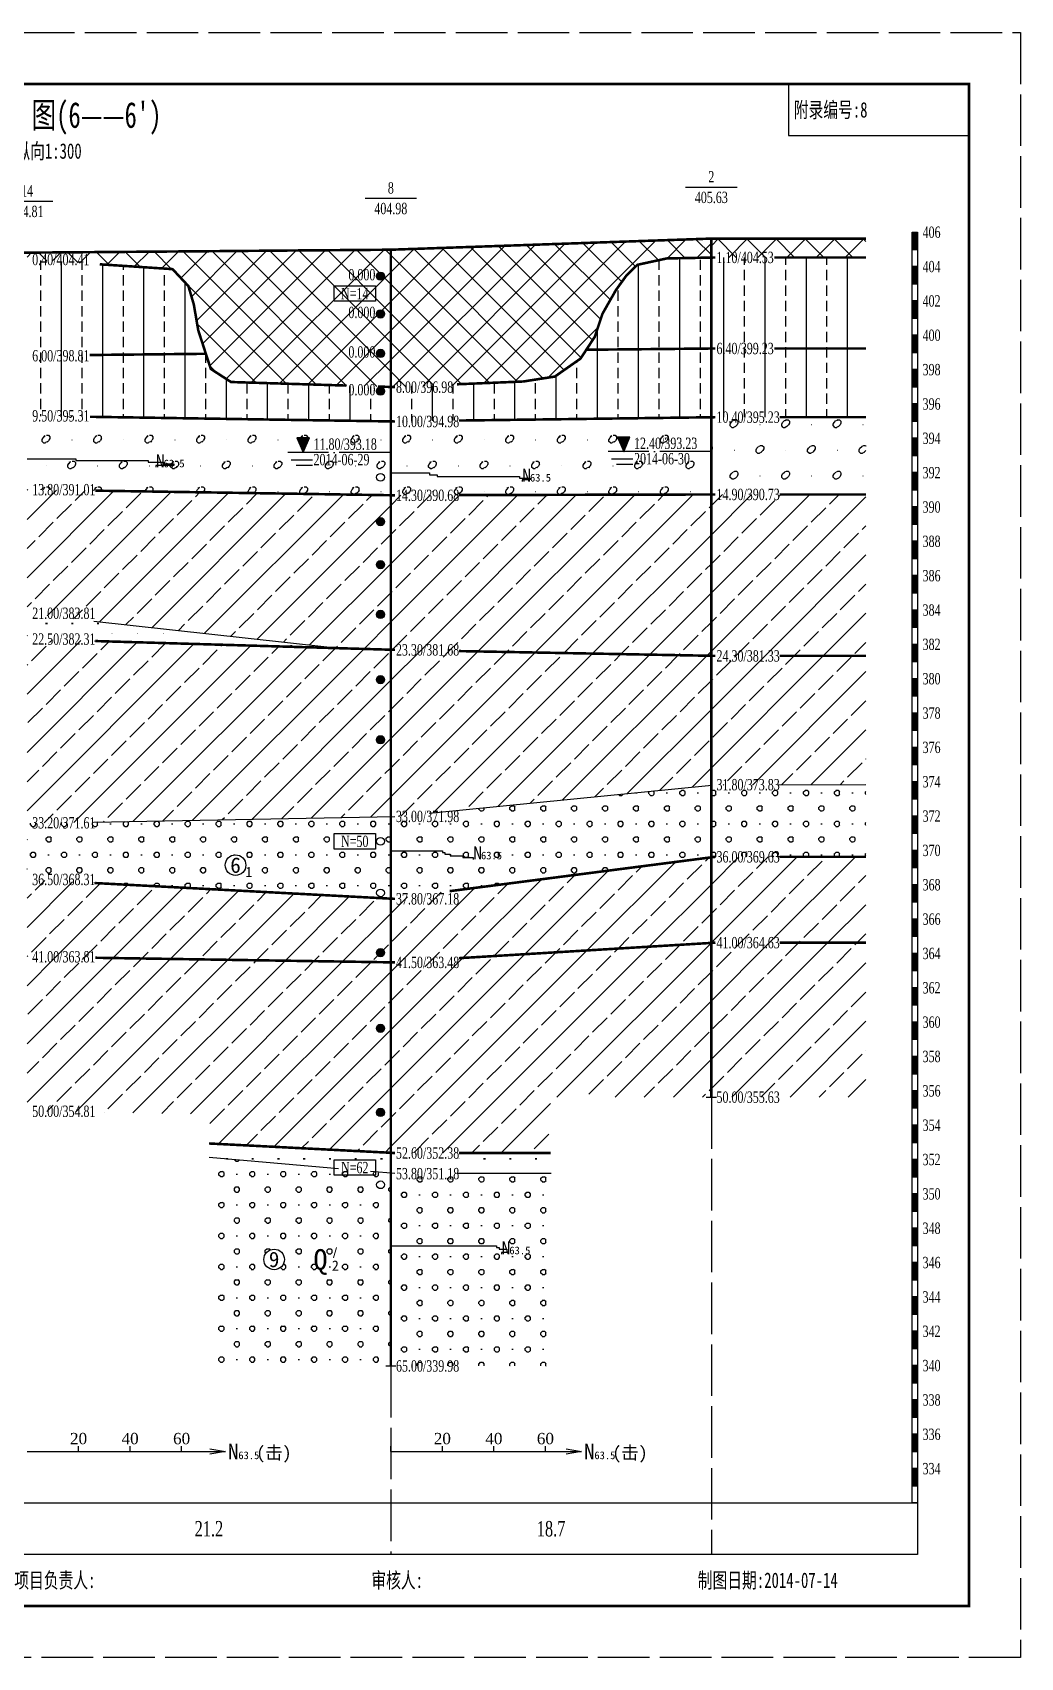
# Model space of a CAD drawing. Header units: millimetres. Extents: x -30 to 2967, y -786 to 1322.
# Drawn here: x 1518.4 to 1710.1, y -785.3 to -469.9 of the extents above; entities that cross this region are included whole.
import ezdxf
from ezdxf.enums import TextEntityAlignment as Align

# ---------------------------------------------------------------- set-up
doc = ezdxf.new("R2010")
doc.units = ezdxf.units.MM
doc.linetypes.add('SWX', pattern=[12, 10, -1, 0, -1])
doc.linetypes.add('XX', pattern=[12, 10, -2])
doc.layers.add('DXSW', color=7, linetype='Continuous')
doc.layers.add('MASKTEXT', color=7, linetype='Continuous')
doc.styles.add('Dzcd', font='TIMES.TTF')
doc.styles.add('DzSl', font='italic__.ttf')
doc.styles.get("Standard").update_dxf_attribs({"font": 'SimSun.ttf'})
pattern_1 = [(0, (1368.541, -1861.995), (2.5, 4.33), [0, -5]), (0, (1368.641, -1861.995), (2.5, 4.33), [0, -5]), (0, (1368.541, -1861.895), (2.5, 4.33), [0, -5]), (0, (1368.641, -1861.895), (2.5, 4.33), [0, -5])]
pattern_2 = [(0, (0.293, 0), (3, 3), [0.4142, -5.5858]), (0, (0.293, 1), (3, 3), [0.4142, -5.5858]), (90, (0, 0.293), (-3, 3), [0.4142, -5.5858]), (90, (1, 0.293), (-3, 3), [0.4142, -5.5858]), (45, (0.707, 0), (-3.000042, 3.000042), [0.4142, -3.8285]), (45, (0, 0.707), (-3.000042, 3.000042), [0.4142, -3.8285]), (135, (0.293, 0), (-3.000042, -3.000042), [0.4142, -3.8285]), (135, (1, 0.707), (-3.000042, -3.000042), [0.4142, -3.8285]), (0, (3.5, 0.5), (0, 6), [0, -6])]
pattern_3 = [(45, (0, 0), (-2.828427, 2.828427), []), (315, (0, 0), (2.828427, 2.828427), [])]
pattern_4 = [(90, (0, 0), (-8, 5e-16), [2, -1]), (90, (4, 0), (-8, 5e-16), [])]
pattern_5 = [(0, (0.5137, 0.439), (5, 5), [0.3756, -9.6244]), (0, (1.0705, 1.918), (5, 5), [0.3798, -9.6202]), (135, (0.514, 0.439), (-5.000023, -5.000023), [0.3906, -6.6804]), (315, (1.45, 1.918), (5.000023, 5.000023), [0.3828, -6.6883]), (90, (0.2375, 0.715), (-5, 5), [0.377, -9.623]), (270, (1.721, 1.647), (5, -5), [0.3751, -9.6249]), (45, (0.3946, 1.4064), (-5.000023, 5.000023), [0.492, -6.5791]), (225, (1.547, 0.925), (5.000023, -5.000023), [0.4449, -6.6262]), (63.4348, (0.2375, 1.092), (-10.000075, -6e-05), [0.3513, -22.0094]), (243.4348, (1.721, 1.273), (10.000075, 6e-05), [0.3886, -21.9721]), (63.4348, (5.2375, 6.092), (-10.000075, -6e-05), [0.3513, -22.0094]), (243.4348, (6.721, 6.273), (10.000075, 6e-05), [0.3886, -21.9721]), (63.4348, (10.2375, 11.092), (-10.000075, -6e-05), [0.3513, -22.0094]), (243.4348, (11.721, 11.273), (10.000075, 6e-05), [0.3886, -21.9721]), (63.4348, (15.2375, 16.092), (-10.000075, -6e-05), [0.3513, -22.0094]), (243.4348, (16.721, 16.273), (10.000075, 6e-05), [0.3886, -21.9721]), (26.5659, (0.7425, 1.7543), (-9.998806, 0.000297), [0.3657, -21.9937]), (206.5659, (1.2326, 0.6106), (9.999964, 0.000282), [0.3838, -21.9769]), (26.5659, (5.7425, 6.7543), (-9.998806, 0.000297), [0.3657, -21.9937]), (206.5659, (6.2326, 5.6106), (9.999964, 0.000282), [0.3838, -21.9769]), (0, (5.994, 1.013), (0, 10), [0.05, -9.95]), (0, (10.994, 6.013), (0, 10), [0.05, -9.95])]
pattern_6 = [(45, (0, 0), (-5.656854, 5.656854), []), (45, (5.657, 0), (-2.828427, 8.48528), [4, -1])]
pattern_7 = [(90, (1368.541, -1861.995), (-8, 5e-16), [2, -1]), (90, (1372.541, -1861.995), (-8, 5e-16), [])]

# ---------------------------------------------------------------- blocks, each defined once
blk = doc.blocks.new('TL_YZY')
h = blk.add_hatch(color=256)
edge = h.paths.add_edge_path()
edge.add_arc((0, -0.79), 0.8, 0, 360)
blk.add_circle((0, -0.79), 0.8)
blk = doc.blocks.new('TL_BGN')
blk.add_lwpolyline([(-8, 0), (0, 0), (0, -3), (-8, -3)], close=True)
blk = doc.blocks.new('TL_RDY')
blk.add_circle((0, -1.51), 0.75)
blk = doc.blocks.new('tl_shw')
blk.add_hatch(color=256).paths.add_polyline_path([(1.21, 2.81), (-1.21, 2.81), (0, -0.04)])
for p, q in [((-2.35, -1.44), (1.77, -1.44)), ((1.77, -2.55), (-1.39, -2.55))]:
    blk.add_line(p, q)
at = {"flags": 128}
blk.add_lwpolyline([(1.21, 2.81), (-1.21, 2.81), (0, -0.04)], close=True, dxfattribs=at)

msp = doc.modelspace()

# ---------------------------------------------------------------- hatches: boundary and pattern name
h = msp.add_hatch()
h.set_pattern_fill('素填土', color=256, style=0)
h.set_pattern_definition(pattern_3)
h.paths.add_polyline_path([(1587.91, -512.06), (1650.11, -509.9), (1650.11, -513.57), (1641.47, -513.75), (1635.75, -514.99), (1633.53, -517.21), (1631.62, -519.85), (1628.97, -524.51), (1627.49, -528.96), (1624.73, -533.19), (1619.75, -536.68), (1613.61, -537.64), (1600.76, -538.18), (1587.91, -538.73)])
h.paths.add_polyline_path([(1588.33, -540.45), (1600.35, -540.45), (1600.35, -537), (1588.33, -537)], flags=9)
h = msp.add_hatch()
h.set_pattern_fill('素填土', color=256, style=0)
h.set_pattern_definition([(45, (1368.541, -1861.995), (-2.828427, 2.828427), []), (315, (1368.541, -1861.995), (2.828427, 2.828427), [])])
h.paths.add_polyline_path([(1650.11, -509.9), (1680.11, -509.9), (1680.11, -513.57), (1650.11, -513.57)])
h.paths.add_polyline_path([(1650.53, -515.28), (1662.55, -515.28), (1662.55, -511.83), (1650.53, -511.83)], flags=8)
for points in [[(1689.11, -512), (1689.11, -508.66), (1690.11, -508.66), (1690.11, -512)], [(1689.11, -518.66), (1689.11, -515.33), (1690.11, -515.33), (1690.11, -518.66)], [(1689.11, -525.33), (1689.11, -522), (1690.11, -522), (1690.11, -525.33)], [(1689.11, -532), (1689.11, -528.66), (1690.11, -528.66), (1690.11, -532)], [(1689.11, -538.66), (1689.11, -535.33), (1690.11, -535.33), (1690.11, -538.66)], [(1689.11, -545.33), (1689.11, -542), (1690.11, -542), (1690.11, -545.33)], [(1689.11, -552), (1689.11, -548.66), (1690.11, -548.66), (1690.11, -552)], [(1689.11, -558.66), (1689.11, -555.33), (1690.11, -555.33), (1690.11, -558.66)], [(1689.11, -565.33), (1689.11, -562), (1690.11, -562), (1690.11, -565.33)], [(1689.11, -572), (1689.11, -568.66), (1690.11, -568.66), (1690.11, -572)], [(1689.11, -578.66), (1689.11, -575.33), (1690.11, -575.33), (1690.11, -578.66)], [(1689.11, -585.33), (1689.11, -582), (1690.11, -582), (1690.11, -585.33)], [(1689.11, -592), (1689.11, -588.66), (1690.11, -588.66), (1690.11, -592)], [(1689.11, -598.66), (1689.11, -595.33), (1690.11, -595.33), (1690.11, -598.66)], [(1689.11, -605.33), (1689.11, -602), (1690.11, -602), (1690.11, -605.33)], [(1689.11, -612), (1689.11, -608.66), (1690.11, -608.66), (1690.11, -612)], [(1689.11, -618.66), (1689.11, -615.33), (1690.11, -615.33), (1690.11, -618.66)], [(1689.11, -625.33), (1689.11, -622), (1690.11, -622), (1690.11, -625.33)], [(1689.11, -632), (1689.11, -628.66), (1690.11, -628.66), (1690.11, -632)], [(1689.11, -638.66), (1689.11, -635.33), (1690.11, -635.33), (1690.11, -638.66)], [(1689.11, -645.33), (1689.11, -642), (1690.11, -642), (1690.11, -645.33)], [(1689.11, -652), (1689.11, -648.66), (1690.11, -648.66), (1690.11, -652)], [(1689.11, -658.66), (1689.11, -655.33), (1690.11, -655.33), (1690.11, -658.66)], [(1689.11, -665.33), (1689.11, -662), (1690.11, -662), (1690.11, -665.33)], [(1689.11, -672), (1689.11, -668.66), (1690.11, -668.66), (1690.11, -672)], [(1689.11, -678.66), (1689.11, -675.33), (1690.11, -675.33), (1690.11, -678.66)], [(1689.11, -685.33), (1689.11, -682), (1690.11, -682), (1690.11, -685.33)], [(1689.11, -692), (1689.11, -688.66), (1690.11, -688.66), (1690.11, -692)], [(1689.11, -698.66), (1689.11, -695.33), (1690.11, -695.33), (1690.11, -698.66)], [(1689.11, -705.33), (1689.11, -702), (1690.11, -702), (1690.11, -705.33)], [(1689.11, -712), (1689.11, -708.66), (1690.11, -708.66), (1690.11, -712)], [(1689.11, -718.66), (1689.11, -715.33), (1690.11, -715.33), (1690.11, -718.66)], [(1689.11, -725.33), (1689.11, -722), (1690.11, -722), (1690.11, -725.33)], [(1689.11, -732), (1689.11, -728.66), (1690.11, -728.66), (1690.11, -732)], [(1689.11, -738.66), (1689.11, -735.33), (1690.11, -735.33), (1690.11, -738.66)], [(1689.11, -745.33), (1689.11, -742), (1690.11, -742), (1690.11, -745.33)], [(1689.11, -752), (1689.11, -748.66), (1690.11, -748.66), (1690.11, -752)]]:
    msp.add_hatch(color=256).paths.add_polyline_path(points)
h = msp.add_hatch()
h.set_pattern_fill('素填土', color=256, style=0)
h.set_pattern_definition(pattern_3)
h.paths.add_polyline_path([(1517.31, -512.63), (1587.91, -512.06), (1587.91, -538.73), (1556.89, -537.74), (1552.97, -535.2), (1550.53, -527.69), (1549.68, -522.71), (1548.62, -519.11), (1545.55, -515.83), (1517.31, -513.97)])
h.paths.add_polyline_path([(1579.23, -518.6), (1585.47, -518.6), (1585.47, -515.24), (1579.23, -515.24)], flags=24)
h.paths.add_polyline_path([(1579.23, -525.93), (1585.47, -525.93), (1585.47, -522.57), (1579.23, -522.57)], flags=24)
h.paths.add_polyline_path([(1579.23, -533.6), (1585.47, -533.6), (1585.47, -530.24), (1579.23, -530.24)], flags=24)
h.paths.add_polyline_path([(1577.74, -522.25), (1584.08, -522.25), (1584.08, -518.91), (1577.74, -518.91)], flags=24)
h.paths.add_polyline_path([(1517.73, -515.68), (1529.75, -515.68), (1529.75, -512.23), (1517.73, -512.23)], flags=25)
h.paths.add_polyline_path([(1579.23, -540.93), (1585.47, -540.93), (1585.47, -537.57), (1579.23, -537.57)], flags=9)
h = msp.add_hatch()
h.set_pattern_fill('黄土状粉质粘土', color=256, style=0)
h.set_pattern_definition(pattern_4)
h.paths.add_polyline_path([(1517.31, -513.97), (1545.55, -515.83), (1548.62, -519.11), (1549.68, -522.71), (1550.53, -527.69), (1552.01, -532.26), (1529.45, -532.5), (1517.31, -532.63)])
h = msp.add_hatch()
h.set_pattern_fill('黄土状粉质粘土', color=256, style=0)
h.set_pattern_definition(pattern_4)
h.paths.add_polyline_path([(1625.84, -531.48), (1627.49, -528.96), (1628.97, -524.51), (1631.62, -519.85), (1633.53, -517.21), (1635.75, -514.99), (1641.47, -513.75), (1650.11, -513.57), (1650.11, -531.23)])
h = msp.add_hatch()
h.set_pattern_fill('黄土状粉质粘土', color=256, style=0)
h.set_pattern_definition(pattern_7)
h.paths.add_polyline_path([(1650.11, -513.57), (1680.11, -513.57), (1680.11, -531.23), (1650.11, -531.23)])
h.paths.add_polyline_path([(1650.53, -515.28), (1662.55, -515.28), (1662.55, -511.83), (1650.53, -511.83)], flags=8)
h.paths.add_polyline_path([(1650.53, -532.95), (1662.55, -532.95), (1662.55, -529.5), (1650.53, -529.5)], flags=8)
h = msp.add_hatch()
h.set_pattern_fill('黄土状粉质粘土', color=256, style=0)
h.set_pattern_definition(pattern_7)
h.paths.add_polyline_path([(1650.11, -531.23), (1680.11, -531.23), (1680.11, -544.57), (1650.11, -544.57)])
h.paths.add_polyline_path([(1650.53, -532.95), (1662.55, -532.95), (1662.55, -529.5), (1650.53, -529.5)], flags=8)
h.paths.add_polyline_path([(1650.53, -546.28), (1663.68, -546.28), (1663.68, -542.83), (1650.53, -542.83)], flags=8)
h = msp.add_hatch()
h.set_pattern_fill('黄土状粉质粘土', color=256, style=0)
h.set_pattern_definition(pattern_4)
h.paths.add_polyline_path([(1517.31, -532.63), (1552.01, -532.26), (1552.97, -535.2), (1556.89, -537.74), (1587.91, -538.73), (1587.91, -545.4), (1517.31, -544.3)])
h.paths.add_polyline_path([(1579.23, -540.93), (1585.47, -540.93), (1585.47, -537.57), (1579.23, -537.57)], flags=24)
h.paths.add_polyline_path([(1517.73, -534.35), (1529.75, -534.35), (1529.75, -530.9), (1517.73, -530.9)], flags=9)
h.paths.add_polyline_path([(1517.73, -546.01), (1529.75, -546.01), (1529.75, -542.56), (1517.73, -542.56)], flags=9)
h = msp.add_hatch()
h.set_pattern_fill('黄土状粉质粘土', color=256, style=0)
h.set_pattern_definition(pattern_4)
h.paths.add_polyline_path([(1587.91, -538.73), (1613.61, -537.64), (1619.75, -536.68), (1624.73, -533.19), (1625.85, -531.48), (1650.11, -531.23), (1650.11, -544.57), (1587.91, -545.4)])
h.paths.add_polyline_path([(1588.33, -540.45), (1600.35, -540.45), (1600.35, -537), (1588.33, -537)], flags=24)
h.paths.add_polyline_path([(1588.33, -547.11), (1601.48, -547.11), (1601.48, -543.66), (1588.33, -543.66)], flags=9)
h = msp.add_hatch()
h.set_pattern_fill('卵石', color=256, style=0)
h.set_pattern_definition(pattern_5)
h.paths.add_polyline_path([(1517.31, -544.3), (1587.91, -545.4), (1587.91, -559.73), (1517.31, -558.63)])
h.paths.add_polyline_path([(1572.33, -551.51), (1585.48, -551.51), (1585.48, -548.06), (1572.33, -548.06)], flags=24)
h.paths.add_polyline_path([(1572.35, -554.5), (1584.08, -554.5), (1584.08, -551.14), (1572.35, -551.14)], flags=24)
h.paths.add_polyline_path([(1517.73, -546.01), (1529.75, -546.01), (1529.75, -542.56), (1517.73, -542.56)], flags=9)
h.paths.add_polyline_path([(1517.73, -560.35), (1530.88, -560.35), (1530.88, -556.9), (1517.73, -556.9)], flags=9)
edge = h.paths.add_edge_path(flags=16)
edge.add_arc((1585.91, -556.24), 0.75, 0, 360)
h = msp.add_hatch()
h.set_pattern_fill('卵石', color=256, style=0)
h.set_pattern_definition(pattern_5)
h.paths.add_polyline_path([(1587.91, -545.4), (1650.11, -544.57), (1650.11, -559.57), (1587.91, -559.73)])
h.paths.add_polyline_path([(1634.53, -551.35), (1647.68, -551.35), (1647.68, -547.9), (1634.53, -547.9)], flags=8)
h.paths.add_polyline_path([(1634.55, -554.32), (1646.28, -554.32), (1646.28, -550.97), (1634.55, -550.97)], flags=8)
h.paths.add_polyline_path([(1588.33, -547.11), (1601.48, -547.11), (1601.48, -543.66), (1588.33, -543.66)], flags=8)
h.paths.add_polyline_path([(1588.33, -561.45), (1601.48, -561.45), (1601.48, -558), (1588.33, -558)], flags=8)
h = msp.add_hatch()
h.set_pattern_fill('卵石', color=256, style=0)
h.set_pattern_definition([(0, (1369.0547, -1861.556), (5, 5), [0.3756, -9.6244]), (0, (1369.6115, -1860.077), (5, 5), [0.3798, -9.6202]), (135, (1369.055, -1861.556), (-5.000023, -5.000023), [0.3906, -6.6804]), (315, (1369.991, -1860.077), (5.000023, 5.000023), [0.3828, -6.6883]), (90, (1368.7785, -1861.28), (-5, 5), [0.377, -9.623]), (270, (1370.262, -1860.348), (5, -5), [0.3751, -9.6249]), (45, (1368.9356, -1860.5886), (-5.000023, 5.000023), [0.492, -6.5791]), (225, (1370.088, -1861.07), (5.000023, -5.000023), [0.4449, -6.6262]), (63.4348, (1368.7785, -1860.903), (-10.000075, -6e-05), [0.3513, -22.0094]), (243.4348, (1370.262, -1860.722), (10.000075, 6e-05), [0.3886, -21.9721]), (63.4348, (1373.7785, -1855.903), (-10.000075, -6e-05), [0.3513, -22.0094]), (243.4348, (1375.262, -1855.722), (10.000075, 6e-05), [0.3886, -21.9721]), (63.4348, (1378.7785, -1850.903), (-10.000075, -6e-05), [0.3513, -22.0094]), (243.4348, (1380.262, -1850.722), (10.000075, 6e-05), [0.3886, -21.9721]), (63.4348, (1383.7785, -1845.903), (-10.000075, -6e-05), [0.3513, -22.0094]), (243.4348, (1385.262, -1845.722), (10.000075, 6e-05), [0.3886, -21.9721]), (26.5659, (1369.2835, -1860.2407), (-9.998806, 0.000297), [0.3657, -21.9937]), (206.5659, (1369.7736, -1861.3844), (9.999964, 0.000282), [0.3838, -21.9769]), (26.5659, (1374.2835, -1855.2407), (-9.998806, 0.000297), [0.3657, -21.9937]), (206.5659, (1374.7736, -1856.3844), (9.999964, 0.000282), [0.3838, -21.9769]), (0, (1374.535, -1860.982), (0, 10), [0.05, -9.95]), (0, (1379.535, -1855.982), (0, 10), [0.05, -9.95])])
h.paths.add_polyline_path([(1650.11, -544.57), (1680.11, -544.57), (1680.11, -559.57), (1650.11, -559.57)])
h.paths.add_polyline_path([(1650.53, -546.28), (1663.68, -546.28), (1663.68, -542.83), (1650.53, -542.83)], flags=8)
h.paths.add_polyline_path([(1650.53, -561.28), (1663.68, -561.28), (1663.68, -557.83), (1650.53, -557.83)], flags=8)
h = msp.add_hatch()
h.set_pattern_fill('粉质粘土', color=256, style=0)
h.set_pattern_definition(pattern_6)
h.paths.add_polyline_path([(1517.31, -558.63), (1587.91, -559.73), (1587.91, -589.73), (1517.31, -587.63)])
h.paths.add_polyline_path([(1517.41, -582.73), (1575.47, -589.14), (1517.41, -587.63)], flags=16)
h.paths.add_polyline_path([(1517.73, -560.35), (1530.88, -560.35), (1530.88, -556.9), (1517.73, -556.9)], flags=9)
h.paths.add_polyline_path([(1517.73, -584.35), (1530.88, -584.35), (1530.88, -580.9), (1517.73, -580.9)], flags=24)
h.paths.add_polyline_path([(1517.73, -589.35), (1530.88, -589.35), (1530.88, -585.9), (1517.73, -585.9)], flags=25)
h = msp.add_hatch()
h.set_pattern_fill('粉质粘土', color=256, style=0)
h.set_pattern_definition(pattern_6)
h.paths.add_polyline_path([(1587.91, -559.73), (1650.11, -559.57), (1650.11, -590.9), (1587.91, -589.73)])
h.paths.add_polyline_path([(1588.33, -561.45), (1601.48, -561.45), (1601.48, -558), (1588.33, -558)], flags=8)
h.paths.add_polyline_path([(1588.33, -591.45), (1601.48, -591.45), (1601.48, -588), (1588.33, -588)], flags=8)
h = msp.add_hatch()
h.set_pattern_fill('粉质粘土', color=256, style=0)
h.set_pattern_definition(pattern_6)
h.paths.add_polyline_path([(1650.11, -559.57), (1680.11, -559.57), (1680.11, -590.9), (1650.11, -590.9)])
h.paths.add_polyline_path([(1650.53, -561.28), (1663.68, -561.28), (1663.68, -557.83), (1650.53, -557.83)], flags=8)
h.paths.add_polyline_path([(1650.53, -592.61), (1663.68, -592.61), (1663.68, -589.16), (1650.53, -589.16)], flags=8)
h = msp.add_hatch()
h.set_pattern_fill('中砂', color=256, style=0)
h.set_pattern_definition(pattern_1)
h.paths.add_polyline_path([(1517.41, -582.73), (1575.47, -589.14), (1517.41, -587.63)])
h = msp.add_hatch()
h.set_pattern_fill('粉质粘土', color=256, style=0)
h.set_pattern_definition(pattern_6)
h.paths.add_polyline_path([(1517.31, -587.63), (1587.91, -589.73), (1587.91, -638.07), (1517.31, -634.3)])
h.paths.add_polyline_path([(1517.41, -623.4), (1587.91, -622.07), (1587.91, -638.07), (1517.41, -634.3)], flags=0)
h.paths.add_polyline_path([(1577.74, -628.59), (1584.08, -628.59), (1584.08, -625.24), (1577.74, -625.24)], flags=8)
h.paths.add_polyline_path([(1517.73, -589.35), (1530.88, -589.35), (1530.88, -585.9), (1517.73, -585.9)], flags=8)
h.paths.add_polyline_path([(1517.73, -625.01), (1530.88, -625.01), (1530.88, -621.56), (1517.73, -621.56)], flags=8)
h.paths.add_polyline_path([(1517.73, -625.01), (1530.88, -625.01), (1530.88, -621.56), (1517.73, -621.56)], flags=8)
h.paths.add_polyline_path([(1517.73, -636.01), (1530.88, -636.01), (1530.88, -632.56), (1517.73, -632.56)], flags=8)
h = msp.add_hatch()
h.set_pattern_fill('粉质粘土', color=256, style=0)
h.set_pattern_definition(pattern_6)
h.paths.add_polyline_path([(1587.91, -589.73), (1650.11, -590.9), (1650.11, -629.9), (1587.91, -638.07)])
h.paths.add_polyline_path([(1588.01, -622.17), (1650.21, -616), (1650.11, -629.9), (1619.01, -633.98), (1588.01, -638.07)])
h.paths.add_polyline_path([(1588.33, -591.45), (1601.48, -591.45), (1601.48, -588), (1588.33, -588)], flags=9)
h.paths.add_polyline_path([(1588.33, -623.78), (1601.48, -623.78), (1601.48, -620.33), (1588.33, -620.33)], flags=24)
h.paths.add_polyline_path([(1588.33, -639.78), (1601.48, -639.78), (1601.48, -636.33), (1588.33, -636.33)], flags=9)
h = msp.add_hatch()
h.set_pattern_fill('粉质粘土', color=256, style=0)
h.set_pattern_definition(pattern_6)
h.paths.add_polyline_path([(1650.11, -590.9), (1680.11, -590.9), (1680.11, -629.9), (1650.11, -629.9)])
h.paths.add_polyline_path([(1650.21, -616), (1680.11, -615.9), (1680.11, -629.9), (1650.21, -629.9)], flags=0)
h.paths.add_polyline_path([(1650.53, -592.61), (1663.68, -592.61), (1663.68, -589.16), (1650.53, -589.16)], flags=8)
h.paths.add_polyline_path([(1650.53, -617.61), (1663.68, -617.61), (1663.68, -614.16), (1650.53, -614.16)], flags=8)
h.paths.add_polyline_path([(1650.53, -617.61), (1663.68, -617.61), (1663.68, -614.16), (1650.53, -614.16)], flags=8)
h.paths.add_polyline_path([(1650.53, -631.61), (1663.68, -631.61), (1663.68, -628.16), (1650.53, -628.16)], flags=8)
h = msp.add_hatch()
h.set_pattern_fill('圆砾', color=256, style=0)
h.set_pattern_definition(pattern_2)
h.paths.add_polyline_path([(1650.21, -616), (1680.11, -615.9), (1680.11, -629.9), (1650.21, -629.9)])
h.paths.add_polyline_path([(1650.53, -631.61), (1663.68, -631.61), (1663.68, -628.16), (1650.53, -628.16)], flags=9)
h.paths.add_polyline_path([(1650.53, -617.61), (1663.68, -617.61), (1663.68, -614.16), (1650.53, -614.16)], flags=9)
h = msp.add_hatch()
h.set_pattern_fill('圆砾', color=256, style=0)
h.set_pattern_definition(pattern_2)
h.paths.add_polyline_path([(1588.01, -622.17), (1650.21, -616), (1650.11, -629.9), (1619.01, -633.98), (1588.01, -638.07)])
h.paths.add_polyline_path([(1588.33, -623.78), (1601.48, -623.78), (1601.48, -620.33), (1588.33, -620.33)], flags=24)
h = msp.add_hatch()
h.set_pattern_fill('圆砾', color=256, style=0)
h.set_pattern_definition(pattern_2)
h.paths.add_polyline_path([(1517.41, -623.4), (1587.91, -622.07), (1587.91, -638.07), (1517.41, -634.3)])
edge = h.paths.add_edge_path(flags=16)
edge.add_arc((1557.77, -631.52), 2, 0, 360)
edge = h.paths.add_edge_path(flags=16)
edge.add_arc((1585.91, -626.9), 0.75, 0, 360)
h.paths.add_polyline_path([(1576.91, -625.4), (1584.91, -625.4), (1584.91, -628.4), (1576.91, -628.4)], flags=16)
h.paths.add_polyline_path([(1559.19, -634.33), (1561.58, -634.33), (1561.58, -631.44), (1559.19, -631.44)], flags=24)
h.paths.add_polyline_path([(1555.97, -633.75), (1559.56, -633.75), (1559.56, -629.37), (1555.97, -629.37)], flags=24)
h.paths.add_polyline_path([(1577.74, -628.59), (1584.08, -628.59), (1584.08, -625.24), (1577.74, -625.24)], flags=24)
h = msp.add_hatch()
h.set_pattern_fill('粉质粘土', color=256, style=0)
h.set_pattern_definition(pattern_6)
h.paths.add_polyline_path([(1587.91, -638.07), (1650.11, -629.9), (1650.11, -646.57), (1587.91, -650.4)])
h.paths.add_polyline_path([(1588.33, -639.78), (1601.48, -639.78), (1601.48, -636.33), (1588.33, -636.33)], flags=8)
h.paths.add_polyline_path([(1588.33, -652.11), (1601.48, -652.11), (1601.48, -648.66), (1588.33, -648.66)], flags=8)
h = msp.add_hatch()
h.set_pattern_fill('粉质粘土', color=256, style=0)
h.set_pattern_definition(pattern_6)
h.paths.add_polyline_path([(1650.11, -629.9), (1680.11, -629.9), (1680.11, -646.57), (1650.11, -646.57)])
h.paths.add_polyline_path([(1650.53, -631.61), (1663.68, -631.61), (1663.68, -628.16), (1650.53, -628.16)], flags=8)
h.paths.add_polyline_path([(1650.53, -648.28), (1663.68, -648.28), (1663.68, -644.83), (1650.53, -644.83)], flags=8)
h = msp.add_hatch()
h.set_pattern_fill('粉质粘土', color=256, style=0)
h.set_pattern_definition(pattern_6)
h.paths.add_polyline_path([(1517.31, -634.3), (1587.91, -638.07), (1587.91, -650.4), (1517.31, -649.3)])
h.paths.add_polyline_path([(1517.73, -636.01), (1530.88, -636.01), (1530.88, -632.56), (1517.73, -632.56)], flags=8)
h.paths.add_polyline_path([(1517.73, -651.01), (1530.88, -651.01), (1530.88, -647.56), (1517.73, -647.56)], flags=8)
h = msp.add_hatch()
h.set_pattern_fill('粉质粘土', color=256, style=0)
h.set_pattern_definition(pattern_6)
h.paths.add_polyline_path([(1587.91, -650.4), (1650.11, -646.57), (1650.11, -676.56), (1618.89, -676.56), (1618.91, -687.38), (1587.91, -687.4)])
h.paths.add_polyline_path([(1588.33, -652.11), (1601.48, -652.11), (1601.48, -648.66), (1588.33, -648.66)], flags=24)
h.paths.add_polyline_path([(1588.33, -689.11), (1601.48, -689.11), (1601.48, -685.66), (1588.33, -685.66)], flags=9)
h = msp.add_hatch()
h.set_pattern_fill('粉质粘土', color=256, style=0)
h.set_pattern_definition(pattern_6)
h.paths.add_polyline_path([(1650.11, -646.57), (1680.11, -646.57), (1680.11, -676.56), (1650.11, -676.56)])
h.paths.add_polyline_path([(1650.53, -648.28), (1663.68, -648.28), (1663.68, -644.83), (1650.53, -644.83)], flags=9)
h.paths.add_polyline_path([(1650.53, -678.28), (1663.68, -678.28), (1663.68, -674.83), (1650.53, -674.83)], flags=9)
h = msp.add_hatch()
h.set_pattern_fill('粉质粘土', color=256, style=0)
h.set_pattern_definition(pattern_6)
h.paths.add_polyline_path([(1517.31, -649.3), (1587.91, -650.4), (1587.91, -687.4), (1552.63, -685.55), (1552.61, -679.85), (1517.31, -679.3)])
h.paths.add_polyline_path([(1517.73, -651.01), (1530.88, -651.01), (1530.88, -647.56), (1517.73, -647.56)], flags=9)
h = msp.add_hatch()
h.set_pattern_fill('圆砾', color=256, style=0)
h.set_pattern_definition([(0, (1368.834, -1861.995), (3, 3), [0.4142, -5.5858]), (0, (1368.834, -1860.995), (3, 3), [0.4142, -5.5858]), (90, (1368.541, -1861.702), (-3, 3), [0.4142, -5.5858]), (90, (1369.541, -1861.702), (-3, 3), [0.4142, -5.5858]), (45, (1369.248, -1861.995), (-3.000042, 3.000042), [0.4142, -3.8285]), (45, (1368.541, -1861.288), (-3.000042, 3.000042), [0.4142, -3.8285]), (135, (1368.834, -1861.995), (-3.000042, -3.000042), [0.4142, -3.8285]), (135, (1369.541, -1861.288), (-3.000042, -3.000042), [0.4142, -3.8285]), (0, (1372.041, -1861.495), (0, 6), [0, -6])])
h.paths.add_polyline_path([(1552.63, -685.55), (1587.91, -687.4), (1587.91, -728.73), (1552.61, -728.18)])
edge = h.paths.add_edge_path(flags=16)
edge.add_arc((1565.26, -708.06), 2, 0, 360)
h.paths.add_polyline_path([(1552.63, -685.55), (1587.91, -687.4), (1587.91, -691.4), (1552.67, -688.26)], flags=17)
h.paths.add_polyline_path([(1577.74, -691.92), (1584.08, -691.92), (1584.08, -688.57), (1577.74, -688.57)], flags=24)
h.paths.add_polyline_path([(1571.74, -711.6), (1576.77, -711.6), (1576.77, -705.03), (1571.74, -705.03)], flags=24)
h.paths.add_polyline_path([(1575.98, -710.74), (1578.36, -710.74), (1578.36, -707.86), (1575.98, -707.86)], flags=24)
h.paths.add_polyline_path([(1575.96, -708.26), (1578.1, -708.26), (1578.1, -705.26), (1575.96, -705.26)], flags=24)
h = msp.add_hatch()
h.set_pattern_fill('中砂', color=256, style=0)
h.set_pattern_definition(pattern_1)
h.paths.add_polyline_path([(1552.63, -685.55), (1587.91, -687.4), (1587.91, -691.4), (1552.67, -688.26)])
h = msp.add_hatch()
h.set_pattern_fill('圆砾', color=256, style=0)
h.set_pattern_definition(pattern_2)
h.paths.add_polyline_path([(1587.91, -687.4), (1618.91, -687.38), (1619.01, -728.73), (1587.91, -728.73)])
h.paths.add_polyline_path([(1588.01, -687.5), (1618.91, -687.38), (1619.01, -691.4), (1588.01, -691.4)], flags=16)
h.paths.add_polyline_path([(1588.33, -689.11), (1601.48, -689.11), (1601.48, -685.66), (1588.33, -685.66)], flags=9)
h.paths.add_polyline_path([(1588.33, -693.11), (1601.48, -693.11), (1601.48, -689.66), (1588.33, -689.66)], flags=24)
h.paths.add_polyline_path([(1588.33, -730.45), (1601.48, -730.45), (1601.48, -727), (1588.33, -727)], flags=9)
h = msp.add_hatch()
h.set_pattern_fill('中砂', color=256, style=0)
h.set_pattern_definition(pattern_1)
h.paths.add_polyline_path([(1588.01, -687.5), (1618.91, -687.38), (1619.01, -691.4), (1588.01, -691.4)])

# ---------------------------------------------------------------- linework, layer by layer
for p, q in [((1645.11, -499.9), (1655.11, -499.9)), ((1512.31, -502.63), (1522.31, -502.63)), ((1582.91, -502.06), (1592.91, -502.06)), ((1530.26, -584.15), (1575.47, -589.14)), ((1533.71, -586.54), (1533.71, -586.54)), ((1533.71, -586.64), (1533.71, -586.64)), ((1533.81, -586.54), (1533.81, -586.54)), ((1533.81, -586.64), (1533.81, -586.64)), ((1538.71, -586.54), (1538.71, -586.54)), ((1538.71, -586.64), (1538.71, -586.64)), ((1538.81, -586.54), (1538.81, -586.54)), ((1538.81, -586.64), (1538.81, -586.64)), ((1543.71, -586.54), (1543.71, -586.54)), ((1543.71, -586.64), (1543.71, -586.64)), ((1543.81, -586.54), (1543.81, -586.54)), ((1543.81, -586.64), (1543.81, -586.64)), ((1530.39, -588.01), (1575.47, -589.14)), ((1595.35, -621.44), (1650.21, -616)), ((1663.09, -615.95), (1680.11, -615.9)), ((1530.29, -623.15), (1588.71, -622.07)), ((1680.11, -629.9), (1663.09, -629.9)), ((1588.71, -638.07), (1530.29, -634.98)), ((1649.11, -676.56), (1651.11, -676.56)), ((1552.63, -685.55), (1588.71, -687.4)), ((1601.14, -687.38), (1618.91, -687.38)), ((1577.74, -690.44), (1552.63, -688.25)), ((1588.71, -691.4), (1583.99, -690.98)), ((1619.01, -691.4), (1600.89, -691.4)), ((1586.91, -728.73), (1588.91, -728.73)), ((1527.31, -745.33), (1527.31, -744.33)), ((1537.31, -745.33), (1537.31, -744.33)), ((1547.31, -745.33), (1547.31, -744.33)), ((1587.91, -745.33), (1587.91, -744.33)), ((1597.91, -745.33), (1597.91, -744.33)), ((1607.91, -745.33), (1607.91, -744.33)), ((1617.91, -745.33), (1617.91, -744.33)), ((1517.31, -745.33), (1555.81, -745.33)), ((1587.91, -745.33), (1624.91, -745.33))]:
    msp.add_line(p, q)
at = {"linetype": 'XX'}
for p, q in [((1650.11, -676.56), (1650.11, -765.33)), ((1587.91, -728.73), (1587.91, -765.33))]:
    msp.add_line(p, q, dxfattribs=at)
msp.add_lwpolyline([(1288.54, -785.33), (1288.54, -469.9), (1710.11, -469.9), (1710.11, -785.33)], close=True, dxfattribs=at)
at = {"const_width": 0.5}
msp.add_lwpolyline([(1318.54, -775.33), (1318.54, -479.9), (1700.11, -479.9), (1700.11, -775.33)], close=True, dxfattribs=at)
for points in [[(1665.11, -479.9), (1665.11, -489.9), (1700.11, -489.9)], [(1552.81, -744.83), (1555.81, -745.33), (1552.81, -745.83)], [(1621.91, -744.83), (1624.91, -745.33), (1621.91, -745.83)]]:
    msp.add_lwpolyline(points)
for points in [[(1338.54, -510.83), (1368.54, -510.83), (1387.15, -511.09), (1405.76, -511.35), (1424.37, -511.6), (1442.97, -511.86), (1461.56, -512.05), (1480.14, -512.25), (1498.72, -512.44), (1517.31, -512.63), (1534.96, -512.49), (1552.61, -512.35), (1570.26, -512.2), (1587.91, -512.06), (1603.46, -511.52), (1619.01, -510.98), (1634.56, -510.44), (1650.11, -509.9), (1680.11, -509.9)], [(1662.32, -513.57), (1680.11, -513.57)], [(1529.45, -532.5), (1552.01, -532.26)], [(1625.84, -531.48), (1650.91, -531.23)], [(1662.32, -531.23), (1680.11, -531.23)], [(1529.52, -544.49), (1588.71, -545.4)], [(1601.14, -545.22), (1650.91, -544.57)], [(1663.34, -544.57), (1680.11, -544.57)], [(1530.54, -558.83), (1588.71, -559.73)], [(1601.14, -559.69), (1650.91, -559.57)], [(1663.34, -559.57), (1680.11, -559.57)], [(1530.54, -588.02), (1588.71, -589.73)], [(1601.14, -589.97), (1650.91, -590.9)], [(1663.34, -590.9), (1680.11, -590.9)], [(1599.33, -636.57), (1650.91, -629.9)], [(1663.34, -629.9), (1680.11, -629.9)], [(1530.54, -635), (1588.71, -638.07)], [(1601.14, -649.58), (1650.91, -646.57)], [(1663.34, -646.57), (1680.11, -646.57)], [(1530.54, -649.5), (1588.71, -650.4)], [(1552.63, -685.55), (1588.71, -687.4)], [(1601.14, -687.38), (1618.91, -687.38)]]:
    msp.add_lwpolyline(points, dxfattribs=at)
for points in [[(1650.11, -509.9, 0.5, 0.5, 0), (1650.11, -676.56, 0, 0, 0)], [(1587.91, -512.06, 0.5, 0.5, 0), (1587.91, -728.73, 0, 0, 0)]]:
    msp.add_lwpolyline(points, format="xyseb")
for points in [[(1689.11, -512), (1689.11, -508.66), (1690.11, -508.66), (1690.11, -512)], [(1689.11, -515.33), (1689.11, -512), (1690.11, -512), (1690.11, -515.33)], [(1689.11, -518.66), (1689.11, -515.33), (1690.11, -515.33), (1690.11, -518.66)], [(1689.11, -522), (1689.11, -518.66), (1690.11, -518.66), (1690.11, -522)], [(1689.11, -525.33), (1689.11, -522), (1690.11, -522), (1690.11, -525.33)], [(1689.11, -528.66), (1689.11, -525.33), (1690.11, -525.33), (1690.11, -528.66)], [(1689.11, -532), (1689.11, -528.66), (1690.11, -528.66), (1690.11, -532)], [(1689.11, -535.33), (1689.11, -532), (1690.11, -532), (1690.11, -535.33)], [(1689.11, -538.66), (1689.11, -535.33), (1690.11, -535.33), (1690.11, -538.66)], [(1689.11, -542), (1689.11, -538.66), (1690.11, -538.66), (1690.11, -542)], [(1689.11, -545.33), (1689.11, -542), (1690.11, -542), (1690.11, -545.33)], [(1689.11, -548.66), (1689.11, -545.33), (1690.11, -545.33), (1690.11, -548.66)], [(1689.11, -552), (1689.11, -548.66), (1690.11, -548.66), (1690.11, -552)], [(1689.11, -555.33), (1689.11, -552), (1690.11, -552), (1690.11, -555.33)], [(1689.11, -558.66), (1689.11, -555.33), (1690.11, -555.33), (1690.11, -558.66)], [(1689.11, -562), (1689.11, -558.66), (1690.11, -558.66), (1690.11, -562)], [(1689.11, -565.33), (1689.11, -562), (1690.11, -562), (1690.11, -565.33)], [(1689.11, -568.66), (1689.11, -565.33), (1690.11, -565.33), (1690.11, -568.66)], [(1689.11, -572), (1689.11, -568.66), (1690.11, -568.66), (1690.11, -572)], [(1689.11, -575.33), (1689.11, -572), (1690.11, -572), (1690.11, -575.33)], [(1689.11, -578.66), (1689.11, -575.33), (1690.11, -575.33), (1690.11, -578.66)], [(1689.11, -582), (1689.11, -578.66), (1690.11, -578.66), (1690.11, -582)], [(1689.11, -585.33), (1689.11, -582), (1690.11, -582), (1690.11, -585.33)], [(1689.11, -588.66), (1689.11, -585.33), (1690.11, -585.33), (1690.11, -588.66)], [(1689.11, -592), (1689.11, -588.66), (1690.11, -588.66), (1690.11, -592)], [(1689.11, -595.33), (1689.11, -592), (1690.11, -592), (1690.11, -595.33)], [(1689.11, -598.66), (1689.11, -595.33), (1690.11, -595.33), (1690.11, -598.66)], [(1689.11, -602), (1689.11, -598.66), (1690.11, -598.66), (1690.11, -602)], [(1689.11, -605.33), (1689.11, -602), (1690.11, -602), (1690.11, -605.33)], [(1689.11, -608.66), (1689.11, -605.33), (1690.11, -605.33), (1690.11, -608.66)], [(1689.11, -612), (1689.11, -608.66), (1690.11, -608.66), (1690.11, -612)], [(1689.11, -615.33), (1689.11, -612), (1690.11, -612), (1690.11, -615.33)], [(1689.11, -618.66), (1689.11, -615.33), (1690.11, -615.33), (1690.11, -618.66)], [(1689.11, -622), (1689.11, -618.66), (1690.11, -618.66), (1690.11, -622)], [(1689.11, -625.33), (1689.11, -622), (1690.11, -622), (1690.11, -625.33)], [(1689.11, -628.66), (1689.11, -625.33), (1690.11, -625.33), (1690.11, -628.66)], [(1689.11, -632), (1689.11, -628.66), (1690.11, -628.66), (1690.11, -632)], [(1689.11, -635.33), (1689.11, -632), (1690.11, -632), (1690.11, -635.33)], [(1689.11, -638.66), (1689.11, -635.33), (1690.11, -635.33), (1690.11, -638.66)], [(1689.11, -642), (1689.11, -638.66), (1690.11, -638.66), (1690.11, -642)], [(1689.11, -645.33), (1689.11, -642), (1690.11, -642), (1690.11, -645.33)], [(1689.11, -648.66), (1689.11, -645.33), (1690.11, -645.33), (1690.11, -648.66)], [(1689.11, -652), (1689.11, -648.66), (1690.11, -648.66), (1690.11, -652)], [(1689.11, -655.33), (1689.11, -652), (1690.11, -652), (1690.11, -655.33)], [(1689.11, -658.66), (1689.11, -655.33), (1690.11, -655.33), (1690.11, -658.66)], [(1689.11, -662), (1689.11, -658.66), (1690.11, -658.66), (1690.11, -662)], [(1689.11, -665.33), (1689.11, -662), (1690.11, -662), (1690.11, -665.33)], [(1689.11, -668.66), (1689.11, -665.33), (1690.11, -665.33), (1690.11, -668.66)], [(1689.11, -672), (1689.11, -668.66), (1690.11, -668.66), (1690.11, -672)], [(1689.11, -675.33), (1689.11, -672), (1690.11, -672), (1690.11, -675.33)], [(1689.11, -678.66), (1689.11, -675.33), (1690.11, -675.33), (1690.11, -678.66)], [(1689.11, -682), (1689.11, -678.66), (1690.11, -678.66), (1690.11, -682)], [(1689.11, -685.33), (1689.11, -682), (1690.11, -682), (1690.11, -685.33)], [(1689.11, -688.66), (1689.11, -685.33), (1690.11, -685.33), (1690.11, -688.66)], [(1689.11, -692), (1689.11, -688.66), (1690.11, -688.66), (1690.11, -692)], [(1689.11, -695.33), (1689.11, -692), (1690.11, -692), (1690.11, -695.33)], [(1689.11, -698.66), (1689.11, -695.33), (1690.11, -695.33), (1690.11, -698.66)], [(1689.11, -702), (1689.11, -698.66), (1690.11, -698.66), (1690.11, -702)], [(1689.11, -705.33), (1689.11, -702), (1690.11, -702), (1690.11, -705.33)], [(1689.11, -708.66), (1689.11, -705.33), (1690.11, -705.33), (1690.11, -708.66)], [(1689.11, -712), (1689.11, -708.66), (1690.11, -708.66), (1690.11, -712)], [(1689.11, -715.33), (1689.11, -712), (1690.11, -712), (1690.11, -715.33)], [(1689.11, -718.66), (1689.11, -715.33), (1690.11, -715.33), (1690.11, -718.66)], [(1689.11, -722), (1689.11, -718.66), (1690.11, -718.66), (1690.11, -722)], [(1689.11, -725.33), (1689.11, -722), (1690.11, -722), (1690.11, -725.33)], [(1689.11, -728.66), (1689.11, -725.33), (1690.11, -725.33), (1690.11, -728.66)], [(1689.11, -732), (1689.11, -728.66), (1690.11, -728.66), (1690.11, -732)], [(1689.11, -735.33), (1689.11, -732), (1690.11, -732), (1690.11, -735.33)], [(1689.11, -738.66), (1689.11, -735.33), (1690.11, -735.33), (1690.11, -738.66)], [(1689.11, -742), (1689.11, -738.66), (1690.11, -738.66), (1690.11, -742)], [(1689.11, -745.33), (1689.11, -742), (1690.11, -742), (1690.11, -745.33)], [(1689.11, -748.66), (1689.11, -745.33), (1690.11, -745.33), (1690.11, -748.66)], [(1689.11, -752), (1689.11, -748.66), (1690.11, -748.66), (1690.11, -752)], [(1689.11, -755.33), (1689.11, -752), (1690.11, -752), (1690.11, -755.33)], [(1328.54, -755.33), (1690.11, -755.33), (1690.11, -765.33), (1328.54, -765.33)]]:
    msp.add_lwpolyline(points, close=True)
at = {"linetype": 'XX', "ltscale": 0.3, "const_width": 0.5}
for points in [[(1600.76, -538.18), (1613.61, -537.64), (1619.75, -536.68), (1624.73, -533.19), (1627.49, -528.96), (1628.97, -524.51), (1631.62, -519.85), (1633.53, -517.21), (1635.75, -514.99), (1641.47, -513.75), (1650.91, -513.57)], [(1531.43, -514.89), (1545.55, -515.83), (1548.62, -519.11), (1549.68, -522.71), (1550.53, -527.69), (1552.97, -535.2), (1556.89, -537.74), (1579.31, -538.43)], [(1585.39, -538.62), (1588.71, -538.73)]]:
    msp.add_lwpolyline(points, dxfattribs=at)
at = {"color": 1}
for points in [[(1517.31, -552.63), (1526.81, -552.63), (1526.81, -552.96), (1540.81, -552.96), (1540.81, -553.3), (1543.81, -553.3), (1543.81, -553.63), (1545.81, -553.63), (1545.81, -553.96), (1542.31, -553.96), (1542.31, -554.3)], [(1587.91, -555.4), (1595.41, -555.4), (1595.41, -555.73), (1596.91, -555.73), (1596.91, -556.06), (1612.91, -556.06), (1612.91, -556.4), (1614.91, -556.4), (1614.91, -556.73), (1613.41, -556.73), (1613.41, -557.06)], [(1587.91, -628.73), (1597.91, -628.73), (1597.91, -629.06), (1598.41, -629.06), (1598.41, -629.4), (1599.41, -629.4), (1599.41, -629.73), (1601.91, -629.73), (1601.91, -630.06), (1603.91, -630.06), (1603.91, -630.4)], [(1587.91, -705.4), (1608.41, -705.4), (1608.41, -705.73), (1608.91, -705.73), (1608.91, -706.06), (1610.41, -706.06), (1610.41, -706.4), (1610.41, -706.4), (1610.41, -706.73), (1609.41, -706.73), (1609.41, -707.06)]]:
    msp.add_lwpolyline(points, dxfattribs=at)
for centre in [(1557.77, -631.52), (1565.26, -708.06)]:
    msp.add_circle(centre, 2)
at = {"layer": 'DXSW', "linetype": 'SWX'}
for p, q in [((1587.91, -551.4), (1567.91, -551.4)), ((1650.11, -551.23), (1630.11, -551.23))]:
    msp.add_line(p, q, dxfattribs=at)

# ---------------------------------------------------------------- block references
for name, p in [('TL_YZY', (1585.91, -516.4)), ('TL_BGN', (1584.91, -519.06)), ('TL_YZY', (1585.91, -523.73)), ('TL_YZY', (1585.91, -531.4)), ('TL_YZY', (1585.91, -538.73)), ('TL_RDY', (1585.91, -554.73)), ('TL_YZY', (1585.91, -564.06)), ('TL_YZY', (1585.91, -572.4)), ('TL_YZY', (1585.91, -582.06)), ('TL_YZY', (1585.91, -594.73)), ('TL_YZY', (1585.91, -606.4)), ('TL_BGN', (1584.91, -625.4)), ('TL_RDY', (1585.91, -625.4)), ('TL_RDY', (1585.91, -635.4)), ('TL_YZY', (1585.91, -647.73)), ('TL_YZY', (1585.91, -662.4)), ('TL_YZY', (1585.91, -678.73)), ('TL_BGN', (1584.91, -688.73)), ('TL_RDY', (1585.91, -692.06))]:
    msp.add_blockref(name, p)
at = {"layer": 'DXSW'}
for p in [(1570.91, -551.4), (1633.11, -551.23)]:
    msp.add_blockref('tl_shw', p, dxfattribs=at)

# ---------------------------------------------------------------- texts
at = {"width": 0.7}
for s, height, p in [("工 程 地 质 剖 面 图(6——6')", 5, (1509.32, -485.9)), ('比例尺 横向1:300 纵向1:300', 3, (1509.32, -492.9))]:
    msp.add_text(s, height=height, dxfattribs=at).set_placement(p, align=Align.MIDDLE_CENTER)
for s, p in [('附录编号:8', (1666.11, -484.9)), ('项目负责人:', (1514.84, -770.33)), ('审核人:', (1584.13, -770.33)), ('制图日期:2014-07-14', (1647.48, -770.33))]:
    msp.add_text(s, height=3, dxfattribs=at).set_placement(p, align=Align.MIDDLE_LEFT)
at = {"style": 'Dzcd', "width": 0.7}
for s, height, p in [('2', 2.2, (1650.11, -497.9)), ('14', 2.2, (1517.31, -500.63)), ('8', 2.2, (1587.91, -500.06)), ('405.63', 2.2, (1650.11, -501.9)), ('404.81', 2.2, (1517.31, -504.63)), ('404.98', 2.2, (1587.91, -504.06)), ('21.2', 3, (1552.61, -760.33)), ('18.7', 3, (1619.01, -760.33))]:
    msp.add_text(s, height=height, dxfattribs=at).set_placement(p, align=Align.MIDDLE_CENTER)
for s, p in [('406', (1691.11, -508.66)), ('404', (1691.11, -515.33)), ('402', (1691.11, -522)), ('400', (1691.11, -528.66)), ('398', (1691.11, -535.33)), ('396', (1691.11, -542)), ('394', (1691.11, -548.66)), ('392', (1691.11, -555.33)), ('390', (1691.11, -562)), ('388', (1691.11, -568.66)), ('386', (1691.11, -575.33)), ('384', (1691.11, -582)), ('382', (1691.11, -588.66)), ('380', (1691.11, -595.33)), ('378', (1691.11, -602)), ('376', (1691.11, -608.66)), ('374', (1691.11, -615.33)), ('372', (1691.11, -622)), ('370', (1691.11, -628.66)), ('368', (1691.11, -635.33)), ('366', (1691.11, -642)), ('364', (1691.11, -648.66)), ('362', (1691.11, -655.33)), ('360', (1691.11, -662)), ('358', (1691.11, -668.66)), ('356', (1691.11, -675.33)), ('50.00/354.81', (1518.31, -679.3)), ('50.00/355.63', (1651.11, -676.56)), ('354', (1691.11, -682)), ('352', (1691.11, -688.66)), ('350', (1691.11, -695.33)), ('348', (1691.11, -702)), ('346', (1691.11, -708.66)), ('344', (1691.11, -715.33)), ('342', (1691.11, -722)), ('65.00/339.98', (1588.91, -728.73)), ('340', (1691.11, -728.66)), ('338', (1691.11, -735.33)), ('336', (1691.11, -742)), ('334', (1691.11, -748.66))]:
    msp.add_text(s, height=2.2, dxfattribs=at).set_placement(p, align=Align.MIDDLE_LEFT)
at = {"color": 1}
for s, height, p in [('N', 2.5, (1542.31, -554.3)), ('63.5', 1.5, (1543.81, -554.3)), ('N', 2.5, (1613.41, -557.06)), ('63.5', 1.5, (1614.91, -557.06)), ('N', 2.5, (1603.91, -630.4)), ('63.5', 1.5, (1605.41, -630.4)), ('N', 2.5, (1609.41, -707.06)), ('63.5', 1.5, (1610.91, -707.06))]:
    msp.add_text(s, height=height, dxfattribs=at).set_placement(p)
for s, p in [('6', (1557.77, -631.52)), ('9', (1565.26, -708.06))]:
    msp.add_text(s, height=3).set_placement(p, align=Align.MIDDLE_CENTER)
at = {"style": 'Dzcd'}
for s, p in [('20', (1527.31, -742.83)), ('40', (1537.31, -742.83)), ('60', (1547.31, -742.83)), ('20', (1597.91, -742.83)), ('40', (1607.91, -742.83)), ('60', (1617.91, -742.83))]:
    msp.add_text(s, height=2.2, dxfattribs=at).set_placement(p, align=Align.MIDDLE_CENTER)
for s, height, p in [('N', 3, (1556.31, -746.83)), ('(击)', 2.5, (1561.81, -746.83)), ('N', 3, (1625.41, -746.83)), ('(击)', 2.5, (1630.91, -746.83)), ('63.5', 1.5, (1558.31, -746.83)), ('63.5', 1.5, (1627.41, -746.83))]:
    msp.add_text(s, height=height).set_placement(p)
at = {"layer": 'MASKTEXT', "style": 'Dzcd', "width": 0.7}
for s, p in [('0.40/404.41', (1518.31, -513.96)), ('1.10/404.53', (1651.11, -513.56)), ('6.00/398.81', (1518.31, -532.63)), ('6.40/399.23', (1651.11, -531.23)), ('8.00/396.98', (1588.91, -538.73)), ('9.50/395.31', (1518.31, -544.3)), ('10.00/394.98', (1588.91, -545.4)), ('10.40/395.23', (1651.11, -544.56)), ('13.80/391.01', (1518.31, -558.63)), ('14.30/390.68', (1588.91, -559.73)), ('14.90/390.73', (1651.11, -559.56)), ('21.00/383.81', (1518.31, -582.63)), ('22.50/382.31', (1518.31, -587.63)), ('23.30/381.68', (1588.91, -589.73)), ('24.30/381.33', (1651.11, -590.9)), ('31.80/373.83', (1651.11, -615.9)), ('33.00/371.98', (1588.91, -622.06)), ('33.20/371.61', (1518.31, -623.3)), ('36.00/369.63', (1651.11, -629.9)), ('36.50/368.31', (1518.31, -634.3)), ('37.80/367.18', (1588.91, -638.06)), ('41.00/364.63', (1651.11, -646.56)), ('41.00/363.81', (1518.31, -649.3)), ('41.50/363.48', (1588.91, -650.4)), ('52.60/352.38', (1588.91, -687.4)), ('53.80/351.18', (1588.91, -691.4))]:
    msp.add_text(s, height=2.2, dxfattribs=at).set_placement(p, align=Align.MIDDLE_LEFT)
for p in [(1584.91, -518), (1584.91, -525.33), (1584.91, -533), (1584.91, -540.33)]:
    msp.add_text('0.000', height=2.2, dxfattribs=at).set_placement(p, align=Align.RIGHT)
for s, p in [('N=14', (1580.91, -520.56)), ('N=50', (1580.91, -626.9)), ('N=62', (1580.91, -690.23))]:
    msp.add_text(s, height=2.2, dxfattribs=at).set_placement(p, align=Align.MIDDLE_CENTER)
for s, p in [('11.80/393.18', (1572.91, -550.9)), ('12.40/393.23', (1635.11, -550.73)), ('2014-06-29', (1572.91, -553.9)), ('2014-06-30', (1635.11, -553.73))]:
    msp.add_text(s, height=2.2, dxfattribs=at).set_placement(p)
at = {"layer": 'MASKTEXT'}
for s, p in [('1', (1559.67, -633.85)), ('2', (1576.46, -710.26))]:
    msp.add_text(s, height=2, dxfattribs=at).set_placement(p)
msp.add_text('Q', height=4, dxfattribs=at).set_placement((1574.26, -708.06), align=Align.MIDDLE_CENTER)
at = {"layer": 'MASKTEXT', "style": 'DzSl'}
msp.add_text('l', height=2, dxfattribs=at).set_placement((1576.46, -707.76))

doc.saveas('drawing.dxf')
